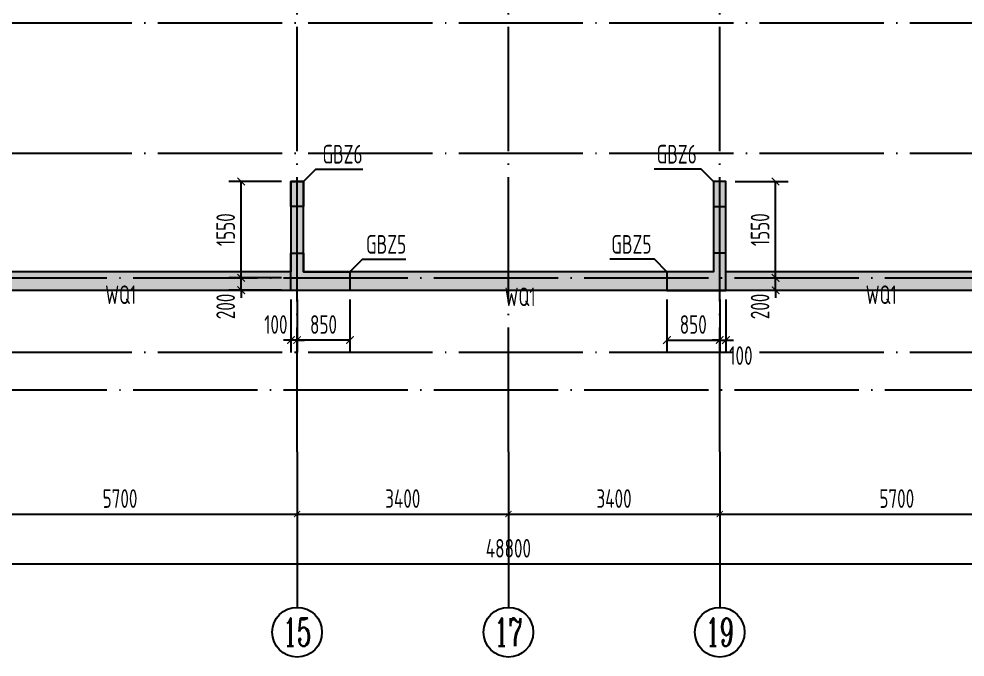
# Model space of a CAD drawing. Extents: x 826826 to 1642106, y -156213 to 399140.
# Drawn here: x 1188846 to 1204072, y 324746 to 335012 of the extents above; entities that cross this region are included whole.
import ezdxf
from ezdxf.enums import TextEntityAlignment as Align

# ---------------------------------------------------------------- set-up
doc = ezdxf.new("R2010")
doc.units = 0
doc.header["$LTSCALE"] = 1000
doc.linetypes.add('DOTE', pattern=[2.42, 2, -0.2, 0.02, -0.2])
doc.layers.get('0').update_dxf_attribs({"linetype": 'CONTINUOUS'})
doc.layers.get('DEFPOINTS').update_dxf_attribs({"linetype": 'CONTINUOUS'})
for name, color, linetype in [('A-AXIS', 1, 'CONTINUOUS'), ('A-DOTE', 10, 'DOTE'), ('AXIS_TEXT', 4, 'CONTINUOUS'), ('S-Q墙填充', 252, 'CONTINUOUS'), ('S-Q墙实线', 6, 'CONTINUOUS'), ('S-Q墙标注', 3, 'CONTINUOUS'), ('S-X详图填充', 252, 'CONTINUOUS'), ('S-X详图实线', 4, 'CONTINUOUS'), ('S-Y一般标注', 3, 'CONTINUOUS'), ('S-Z柱编号', 6, 'CONTINUOUS')]:
    doc.layers.add(name, color=color, linetype=linetype)
doc.styles.add('_TCH_AXIS', font='COMPLEX', dxfattribs={"bigfont": 'GBCBIG'})
doc.styles.add('COMPLEX', font='COMPLEX')
doc.styles.add('TSSD_DIMENSION', font='Tssdeng.shx', dxfattribs={"width": 0.7, "bigfont": 'tssdchn.shx'})
doc.styles.add('TSSD_REIN', font='tssdeng.shx', dxfattribs={"width": 0.7, "height": 300, "bigfont": 'tssdchn.shx'})
doc.styles.add('结构文字', font='zstxt.shx', dxfattribs={"width": 0.7, "bigfont": 'zshz.shx'})
doc.dimstyles.new('STRUCK', dxfattribs={"dimtxt": 400, "dimasz": 121, "dimexe": 200, "dimexo": 150, "dimgap": 115, "dimtad": 1, "dimdec": 0, "dimdsep": 46, "dimtxsty": '结构文字', "dimblk": 'ARCHTICK', "dimcen": 400, "dimclrd": 3, "dimclre": 3, "dimclrt": 7, "dimadec": 0, "dimazin": 0, "dimtfac": 1, "dimtdec": 0, "dimtix": 1, "dimtmove": 2, "dimatfit": 3, "dimldrblk": '_DIMX', "dimfxl": 0, "dimtolj": 1, "dimtzin": 0, "dimarcsym": 0})
doc.dimstyles.new('TSSD_100_100$0', dxfattribs={"dimtxt": 300, "dimasz": 80, "dimexe": 100, "dimexo": 250, "dimgap": 100, "dimtad": 1, "dimdec": 0, "dimzin": 0, "dimdsep": 46, "dimtxsty": 'TSSD_DIMENSION', "dimblk": 'ARCHTICK', "dimcen": 0, "dimdle": 100, "dimclrd": 3, "dimclre": 3, "dimclrt": 7, "dimadec": 0, "dimazin": 0, "dimtfac": 1, "dimtdec": 0, "dimtix": 1, "dimtmove": 2, "dimatfit": 3, "dimldrblk": 'ARCHTICK', "dimfxl": 0, "dimtolj": 1, "dimtzin": 0, "dimarcsym": 0})

# ---------------------------------------------------------------- blocks, each defined once
blk = doc.blocks.new('_ArchTick')
at = {"color": 0, "linetype": 'ByBlock', "const_width": 0.15}
blk.add_lwpolyline([(-0.5, -0.5), (0.5, 0.5)], dxfattribs=at)
blk = doc.blocks.new('*D82')
at = {"layer": 'DEFPOINTS', "color": 0}
for p in [(768521, 333282), (774221, 333282), (774221, 332282)]:
    blk.add_point(p, dxfattribs=at)
at = {"layer": 'S-Y一般标注', "color": 0, "lineweight": -2}
for p, q in [((768521, 333032), (768521, 332182)), ((774221, 333032), (774221, 332182)), ((768421, 332282), (774321, 332282))]:
    blk.add_line(p, q, dxfattribs=at)
at = {"layer": 'S-Y一般标注', "color": 0, "lineweight": -2, "xscale": 100, "yscale": 100, "zscale": 100, "rotation": 180}
blk.add_blockref('_ArchTick', (768521, 332282), dxfattribs=at)
at = {"layer": 'S-Y一般标注', "color": 0, "lineweight": -2, "xscale": 100, "yscale": 100, "zscale": 100}
blk.add_blockref('_ArchTick', (774221, 332282), dxfattribs=at)
at = {"layer": 'S-Y一般标注', "color": 7, "insert": (771371, 332532), "char_height": 300, "attachment_point": 5, "style": 'TSSD_DIMENSION'}
blk.add_mtext('\\A1;5700', dxfattribs=at)
blk = doc.blocks.new('*D83')
at = {"layer": 'DEFPOINTS', "color": 0}
for p in [(765121, 333282), (768521, 333282), (768521, 332282)]:
    blk.add_point(p, dxfattribs=at)
at = {"layer": 'S-Y一般标注', "color": 0, "lineweight": -2}
for p, q in [((765121, 333032), (765121, 332182)), ((768521, 333032), (768521, 332182)), ((765021, 332282), (768621, 332282))]:
    blk.add_line(p, q, dxfattribs=at)
at = {"layer": 'S-Y一般标注', "color": 0, "lineweight": -2, "xscale": 100, "yscale": 100, "zscale": 100, "rotation": 180}
blk.add_blockref('_ArchTick', (765121, 332282), dxfattribs=at)
at = {"layer": 'S-Y一般标注', "color": 0, "lineweight": -2, "xscale": 100, "yscale": 100, "zscale": 100}
blk.add_blockref('_ArchTick', (768521, 332282), dxfattribs=at)
at = {"layer": 'S-Y一般标注', "color": 7, "insert": (766821, 332532), "char_height": 300, "attachment_point": 5, "style": 'TSSD_DIMENSION'}
blk.add_mtext('\\A1;3400', dxfattribs=at)
blk = doc.blocks.new('*D64')
at = {"layer": 'DEFPOINTS', "color": 0}
for p in [(756021, 333282), (761721, 333282), (761721, 332282)]:
    blk.add_point(p, dxfattribs=at)
at = {"layer": 'S-Y一般标注', "color": 0, "lineweight": -2}
for p, q in [((756021, 333032), (756021, 332182)), ((761721, 333032), (761721, 332182)), ((755921, 332282), (761821, 332282))]:
    blk.add_line(p, q, dxfattribs=at)
at = {"layer": 'S-Y一般标注', "color": 0, "lineweight": -2, "xscale": 100, "yscale": 100, "zscale": 100, "rotation": 180}
blk.add_blockref('_ArchTick', (756021, 332282), dxfattribs=at)
at = {"layer": 'S-Y一般标注', "color": 0, "lineweight": -2, "xscale": 100, "yscale": 100, "zscale": 100}
blk.add_blockref('_ArchTick', (761721, 332282), dxfattribs=at)
at = {"layer": 'S-Y一般标注', "color": 7, "insert": (758871, 332532), "char_height": 300, "attachment_point": 5, "style": 'TSSD_DIMENSION'}
blk.add_mtext('\\A1;5700', dxfattribs=at)
blk = doc.blocks.new('*D65')
at = {"layer": 'DEFPOINTS', "color": 0}
for p in [(761721, 333282), (765121, 333282), (765121, 332282)]:
    blk.add_point(p, dxfattribs=at)
at = {"layer": 'S-Y一般标注', "color": 0, "lineweight": -2}
for p, q in [((761721, 333032), (761721, 332182)), ((765121, 333032), (765121, 332182)), ((761621, 332282), (765221, 332282))]:
    blk.add_line(p, q, dxfattribs=at)
at = {"layer": 'S-Y一般标注', "color": 0, "lineweight": -2, "xscale": 100, "yscale": 100, "zscale": 100, "rotation": 180}
blk.add_blockref('_ArchTick', (761721, 332282), dxfattribs=at)
at = {"layer": 'S-Y一般标注', "color": 0, "lineweight": -2, "xscale": 100, "yscale": 100, "zscale": 100}
blk.add_blockref('_ArchTick', (765121, 332282), dxfattribs=at)
at = {"layer": 'S-Y一般标注', "color": 7, "insert": (763421, 332532), "char_height": 300, "attachment_point": 5, "style": 'TSSD_DIMENSION'}
blk.add_mtext('\\A1;3400', dxfattribs=at)
blk = doc.blocks.new('*D66')
at = {"layer": 'DEFPOINTS', "color": 0}
for p in [(740721, 333282), (789521, 333282), (789521, 331482)]:
    blk.add_point(p, dxfattribs=at)
at = {"layer": 'S-Y一般标注', "color": 0, "lineweight": -2}
for p, q in [((740721, 333032), (740721, 331382)), ((789521, 333032), (789521, 331382)), ((740621, 331482), (789621, 331482))]:
    blk.add_line(p, q, dxfattribs=at)
at = {"layer": 'S-Y一般标注', "color": 0, "lineweight": -2, "xscale": 100, "yscale": 100, "zscale": 100, "rotation": 180}
blk.add_blockref('_ArchTick', (740721, 331482), dxfattribs=at)
at = {"layer": 'S-Y一般标注', "color": 0, "lineweight": -2, "xscale": 100, "yscale": 100, "zscale": 100}
blk.add_blockref('_ArchTick', (789521, 331482), dxfattribs=at)
at = {"layer": 'S-Y一般标注', "color": 7, "insert": (765121, 331732), "char_height": 300, "attachment_point": 5, "style": 'TSSD_DIMENSION'}
blk.add_mtext('\\A1;48800', dxfattribs=at)
blk = doc.blocks.new('_AXISO')
blk.add_circle((0, 0), 0.5)
at = {"layer": 'AXIS_TEXT', "style": 'COMPLEX', "width": 1.041667}
blk.add_attdef('A', text='', height=0.56, dxfattribs=at).set_placement((-0.25, -0.28), (0.25, -0.28), align=Align.FIT)
blk = doc.blocks.new('*D212')
at = {"layer": 'DEFPOINTS', "color": 0}
for p in [(1200223, 330846), (1201023, 330846), (1200223, 330646)]:
    blk.add_point(p, dxfattribs=at)
at = {"layer": 'S-Q墙标注', "color": 3, "lineweight": -2}
for p, q in [((1201023, 330846), (1201023, 330967)), ((1200373, 330846), (1201223, 330846)), ((1201023, 330646), (1201023, 330846)), ((1200373, 330646), (1201223, 330646)), ((1201023, 330646), (1201023, 330525))]:
    blk.add_line(p, q, dxfattribs=at)
at = {"layer": 'S-Q墙标注', "color": 3, "lineweight": -2, "xscale": 121, "yscale": 121, "zscale": 121}
for p, rotation in [((1201023, 330846), 270), ((1201023, 330646), 90)]:
    blk.add_blockref('_ArchTick', p, dxfattribs=dict(at, rotation=rotation))
at = {"layer": 'S-Q墙标注', "color": 7, "insert": (1200773, 330387), "char_height": 300, "attachment_point": 5, "rotation": 90, "style": 'TSSD_REIN'}
blk.add_mtext('\\A1;200', dxfattribs=at)
blk = doc.blocks.new('_DIMX')
blk.add_line((-150, 0), (150, 0))
at = {"const_width": 50}
blk.add_lwpolyline([(-70, -70), (70, 70)], dxfattribs=at)
blk = doc.blocks.new('*D213')
at = {"layer": 'DEFPOINTS', "color": 0}
for p in [(1200223, 332396), (1201023, 332396), (1200223, 330846)]:
    blk.add_point(p, dxfattribs=at)
at = {"layer": 'S-Q墙标注', "color": 3, "lineweight": -2}
for p, q in [((1200373, 332396), (1201223, 332396)), ((1201023, 330846), (1201023, 332396)), ((1200373, 330846), (1201223, 330846))]:
    blk.add_line(p, q, dxfattribs=at)
at = {"layer": 'S-Q墙标注', "color": 3, "lineweight": -2, "xscale": 121, "yscale": 121, "zscale": 121}
for p, rotation in [((1201023, 332396), 90), ((1201023, 330846), 270)]:
    blk.add_blockref('_ArchTick', p, dxfattribs=dict(at, rotation=rotation))
at = {"layer": 'S-Q墙标注', "color": 7, "insert": (1200773, 331621), "char_height": 300, "attachment_point": 5, "rotation": 90, "style": 'TSSD_REIN'}
blk.add_mtext('\\A1;1550', dxfattribs=at)
blk = doc.blocks.new('*D214')
at = {"layer": 'DEFPOINTS', "color": 0}
for p in [(1199273, 330646), (1200123, 330646), (1200123, 329846)]:
    blk.add_point(p, dxfattribs=at)
at = {"layer": 'S-Q墙标注', "color": 3, "lineweight": -2}
for p, q in [((1199273, 330496), (1199273, 329646)), ((1200123, 330496), (1200123, 329646)), ((1199273, 329846), (1200123, 329846))]:
    blk.add_line(p, q, dxfattribs=at)
at = {"layer": 'S-Q墙标注', "color": 3, "lineweight": -2, "xscale": 121, "yscale": 121, "zscale": 121, "rotation": 180}
blk.add_blockref('_ArchTick', (1199273, 329846), dxfattribs=at)
at = {"layer": 'S-Q墙标注', "color": 3, "lineweight": -2, "xscale": 121, "yscale": 121, "zscale": 121}
blk.add_blockref('_ArchTick', (1200123, 329846), dxfattribs=at)
at = {"layer": 'S-Q墙标注', "color": 7, "insert": (1199698, 330096), "char_height": 300, "attachment_point": 5, "style": 'TSSD_REIN'}
blk.add_mtext('\\A1;850', dxfattribs=at)
blk = doc.blocks.new('*D215')
at = {"layer": 'DEFPOINTS', "color": 0}
for p in [(1200123, 330646), (1200223, 330646), (1200223, 329846)]:
    blk.add_point(p, dxfattribs=at)
at = {"layer": 'S-Q墙标注', "color": 3, "lineweight": -2}
for p, q in [((1200123, 330496), (1200123, 329646)), ((1200223, 330496), (1200223, 329646)), ((1200123, 329846), (1200002, 329846)), ((1200123, 329846), (1200223, 329846)), ((1200223, 329846), (1200344, 329846))]:
    blk.add_line(p, q, dxfattribs=at)
at = {"layer": 'S-Q墙标注', "color": 3, "lineweight": -2, "xscale": 121, "yscale": 121, "zscale": 121}
blk.add_blockref('_ArchTick', (1200123, 329846), dxfattribs=at)
at = {"layer": 'S-Q墙标注', "color": 3, "lineweight": -2, "xscale": 121, "yscale": 121, "zscale": 121, "rotation": 180}
blk.add_blockref('_ArchTick', (1200223, 329846), dxfattribs=at)
at = {"layer": 'S-Q墙标注', "color": 7, "insert": (1200465, 329596), "char_height": 300, "attachment_point": 5, "style": 'TSSD_REIN'}
blk.add_mtext('\\A1;100', dxfattribs=at)
blk = doc.blocks.new('*D216')
at = {"layer": 'DEFPOINTS', "color": 0}
for p in [(1192423, 330846), (1193223, 330846), (1193223, 330646)]:
    blk.add_point(p, dxfattribs=at)
at = {"layer": 'S-Q墙标注', "color": 3, "lineweight": -2}
for p, q in [((1192423, 330846), (1192423, 330967)), ((1193073, 330846), (1192223, 330846)), ((1192423, 330646), (1192423, 330846)), ((1193073, 330646), (1192223, 330646)), ((1192423, 330646), (1192423, 330525))]:
    blk.add_line(p, q, dxfattribs=at)
at = {"layer": 'S-Q墙标注', "color": 3, "lineweight": -2, "xscale": 121, "yscale": 121, "zscale": 121}
for p, rotation in [((1192423, 330846), 270), ((1192423, 330646), 90)]:
    blk.add_blockref('_ArchTick', p, dxfattribs=dict(at, rotation=rotation))
at = {"layer": 'S-Q墙标注', "color": 7, "insert": (1192173, 330387), "char_height": 300, "attachment_point": 5, "rotation": 90, "style": 'TSSD_REIN'}
blk.add_mtext('\\A1;200', dxfattribs=at)
blk = doc.blocks.new('*D217')
at = {"layer": 'DEFPOINTS', "color": 0}
for p in [(1192423, 332396), (1193223, 332396), (1193223, 330846)]:
    blk.add_point(p, dxfattribs=at)
at = {"layer": 'S-Q墙标注', "color": 3, "lineweight": -2}
for p, q in [((1193073, 332396), (1192223, 332396)), ((1192423, 330846), (1192423, 332396)), ((1193073, 330846), (1192223, 330846))]:
    blk.add_line(p, q, dxfattribs=at)
at = {"layer": 'S-Q墙标注', "color": 3, "lineweight": -2, "xscale": 121, "yscale": 121, "zscale": 121}
for p, rotation in [((1192423, 332396), 90), ((1192423, 330846), 270)]:
    blk.add_blockref('_ArchTick', p, dxfattribs=dict(at, rotation=rotation))
at = {"layer": 'S-Q墙标注', "color": 7, "insert": (1192173, 331621), "char_height": 300, "attachment_point": 5, "rotation": 90, "style": 'TSSD_REIN'}
blk.add_mtext('\\A1;1550', dxfattribs=at)
blk = doc.blocks.new('*D218')
at = {"layer": 'DEFPOINTS', "color": 0}
for p in [(1193323, 330646), (1194173, 330646), (1193323, 329846)]:
    blk.add_point(p, dxfattribs=at)
at = {"layer": 'S-Q墙标注', "color": 3, "lineweight": -2}
for p, q in [((1193323, 330496), (1193323, 329646)), ((1194173, 330496), (1194173, 329646)), ((1194173, 329846), (1193323, 329846))]:
    blk.add_line(p, q, dxfattribs=at)
at = {"layer": 'S-Q墙标注', "color": 3, "lineweight": -2, "xscale": 121, "yscale": 121, "zscale": 121, "rotation": 180}
blk.add_blockref('_ArchTick', (1193323, 329846), dxfattribs=at)
at = {"layer": 'S-Q墙标注', "color": 3, "lineweight": -2, "xscale": 121, "yscale": 121, "zscale": 121}
blk.add_blockref('_ArchTick', (1194173, 329846), dxfattribs=at)
at = {"layer": 'S-Q墙标注', "color": 7, "insert": (1193748, 330096), "char_height": 300, "attachment_point": 5, "style": 'TSSD_REIN'}
blk.add_mtext('\\A1;850', dxfattribs=at)
blk = doc.blocks.new('*D219')
at = {"layer": 'DEFPOINTS', "color": 0}
for p in [(1193223, 330646), (1193323, 330646), (1193223, 329846)]:
    blk.add_point(p, dxfattribs=at)
at = {"layer": 'S-Q墙标注', "color": 3, "lineweight": -2}
for p, q in [((1193223, 330496), (1193223, 329646)), ((1193323, 330496), (1193323, 329646)), ((1193223, 329846), (1193102, 329846)), ((1193323, 329846), (1193223, 329846)), ((1193323, 329846), (1193444, 329846))]:
    blk.add_line(p, q, dxfattribs=at)
at = {"layer": 'S-Q墙标注', "color": 3, "lineweight": -2, "xscale": 121, "yscale": 121, "zscale": 121}
blk.add_blockref('_ArchTick', (1193223, 329846), dxfattribs=at)
at = {"layer": 'S-Q墙标注', "color": 3, "lineweight": -2, "xscale": 121, "yscale": 121, "zscale": 121, "rotation": 180}
blk.add_blockref('_ArchTick', (1193323, 329846), dxfattribs=at)
at = {"layer": 'S-Q墙标注', "color": 7, "insert": (1192981, 330096), "char_height": 300, "attachment_point": 5, "style": 'TSSD_REIN'}
blk.add_mtext('\\A1;100', dxfattribs=at)
blk = doc.blocks.new('20210801.08473688')
at = {"layer": 'A-AXIS'}
for p, q in [((25300, 3300), (25300, 800)), ((28700, 3300), (28700, 800)), ((32100, 3300), (32100, 800))]:
    blk.add_line(p, q, dxfattribs=at)
at = {"layer": 'A-DOTE'}
for p, q in [((28700, 3300), (28700, 19800)), ((25300, 3300), (25300, 10500)), ((32100, 3300), (32100, 10500)), ((54100, 10200), (3300, 10200)), ((54100, 8100), (3300, 8100)), ((3300, 6100), (54100, 6100)), ((54100, 4900), (3300, 4900)), ((3300, 4300), (54100, 4300))]:
    blk.add_line(p, q, dxfattribs=at)
at = {"layer": 'A-AXIS'}
ref = blk.add_blockref('_AXISO', (25300, 400), dxfattribs=dict(at, xscale=800, yscale=800, zscale=800))
ref.add_attrib('A', '15', dxfattribs={"layer": 'AXIS_TEXT', "height": 452.55, "style": '_TCH_AXIS', "width": 0.724138}).set_placement((25073.7, 173.7), (25526.3, 173.7), align=Align.FIT)
ref = blk.add_blockref('_AXISO', (28700, 400), dxfattribs=dict(at, xscale=800, yscale=800, zscale=800))
ref.add_attrib('A', '17', dxfattribs={"layer": 'AXIS_TEXT', "height": 452.55, "style": '_TCH_AXIS', "width": 0.724138}).set_placement((28473.7, 173.7), (28926.3, 173.7), align=Align.FIT)
ref = blk.add_blockref('_AXISO', (32100, 400), dxfattribs=dict(at, xscale=800, yscale=800, zscale=800))
ref.add_attrib('A', '19', dxfattribs={"layer": 'AXIS_TEXT', "height": 452.55, "style": '_TCH_AXIS', "width": 0.724138}).set_placement((31873.7, 173.7), (32326.3, 173.7), align=Align.FIT)
at = {"layer": 'S-Y一般标注'}
for p1, p2, distance, picture, middle in [((4300, 3300), (53100, 3300), -1800, '*D66', (28700, 1750)), ((19600, 3300), (25300, 3300), -1000, '*D64', (22450, 2550)), ((25300, 3300), (28700, 3300), -1000, '*D65', (27000, 2550)), ((28700, 3300), (32100, 3300), -1000, '*D83', (30400, 2550)), ((32100, 3300), (37800, 3300), -1000, '*D82', (34950, 2550))]:
    dim = blk.add_aligned_dim(p1=p1, p2=p2, distance=distance, dimstyle='TSSD_100_100$0', override={"dimasz": 100, "dimclrd": 0, "dimclre": 0}, dxfattribs=at)
    dim.commit()
    dim.dimension.update_dxf_attribs({"geometry": picture, "text_midpoint": middle, "insert": (-736421.3, -329982)})

msp = doc.modelspace()

# ---------------------------------------------------------------- hatches: boundary and pattern name
at = {"layer": 'S-Q墙填充'}
h = msp.add_hatch(dxfattribs=at)
h.set_pattern_fill('ARMORED', color=252, scale=50, style=0)
h.set_pattern_definition([(50, (-11199.1, -428327.93), (358.63009, -31.37607), [37.5, -412.5]), (355, (-11199.1, -428327.93), (-69.37567, 376.09607), [30, -330]), (100.4514, (-11169.2, -428330.54), (289.25469, 344.71977), [31.870095, -350.57106]), (46.1842, (-11199.1, -428227.93), (533.62052, -82.75951), [56.25, -618.75]), (96.6356, (-11154.6, -428234.8), (467.33135, 487.05894), [47.80514, -525.8565]), (351.1842, (-11199.1, -428227.93), (467.33097, 487.0593), [45, -495]), (21, (-11149.1, -428252.93), (298.453526, -201.309445), [37.5, -412.5]), (326, (-11149.1, -428252.93), (121.65767, 362.57502), [30, -330]), (71.4514, (-11124.22, -428269.7), (420.111314, 161.26525), [31.870095, -350.57106]), (37.5, (-11199.09, -428327.93), (6.079928, 166.446927), [0, -326, 0, -335, 0, -331.25]), (7.5, (-11199.09, -428327.93), (131.534769, 197.205856), [0, -191, 0, -318.5, 0, -126.25]), (327.5, (-11310.59, -428327.93), (266.911218, -11.277436), [0, -125, 0, -390, 0, -517.5]), (317.5, (-11360.6, -428327.93), (291.593085, 50.05249), [0, -162.5, 0, -259, 0, -367.5]), (45, (-11199.1, -428327.93), (-176.776695, 176.776695), [])])
h.paths.add_polyline_path([(1221323.38, 338145.54), (1211823.38, 338145.54), (1211823.38, 337045.53), (1210523.49, 337045.53), (1210523.49, 338995.54), (1211222.03, 338995.54), (1211222.03, 339195.54), (1210523.49, 339195.54), (1210523.49, 339395.54), (1207322.03, 339395.54), (1207322.03, 339195.54), (1206622.03, 339195.54), (1206622.03, 338995.54), (1207322.03, 338995.54), (1207322.03, 337045.53), (1206023.37, 337045.53), (1206023.37, 338145.54), (1187423.38, 338145.54), (1187423.38, 337045.53), (1186123.38, 337045.53), (1186123.38, 338995.54), (1186823.38, 338995.54), (1186823.38, 339195.54), (1186123.38, 339195.54), (1186123.38, 339395.54), (1182921.92, 339395.54), (1182921.92, 339195.54), (1182223.38, 339195.54), (1182223.38, 338995.54), (1182921.92, 338995.54), (1182921.92, 337045.53), (1181623.38, 337045.53), (1181623.38, 338145.54), (1172123.38, 338145.54), (1172123.38, 330645.54), (1175823.38, 330645.54), (1181223.38, 330645.54), (1181223.38, 329445.54), (1187823.38, 329445.54), (1187823.38, 330645.54), (1200223.38, 330645.54), (1205623.38, 330645.54), (1205623.38, 329445.54), (1212223.38, 329445.54), (1212223.38, 330645.54), (1221323.38, 330645.54)])
h.paths.add_polyline_path([(1172423.38, 335145.54), (1173123.38, 335145.54), (1173123.38, 335345.54), (1172423.38, 335345.54), (1172423.38, 337845.54), (1174023.38, 337845.54), (1174023.38, 337195.54), (1174223.38, 337195.54), (1174223.38, 337845.54), (1177023.38, 337845.54), (1177023.38, 335145.54), (1177223.38, 335145.54), (1177223.38, 337845.54), (1181323.38, 337845.54), (1181323.38, 336395.54), (1181623.38, 336395.54), (1181623.38, 336745.53), (1183221.92, 336745.53), (1183221.92, 339095.54), (1185823.38, 339095.54), (1185823.38, 336745.53), (1187423.38, 336745.53), (1187423.38, 336395.54), (1187723.38, 336395.54), (1187723.38, 337845.54), (1191823.38, 337845.54), (1191823.38, 335145.54), (1192023.38, 335145.54), (1192023.38, 337845.54), (1194823.33, 337845.54), (1194821.98, 335145.54), (1195021.98, 335145.54), (1195023.33, 337845.54), (1198423.38, 337845.54), (1198423.38, 335145.54), (1198623.38, 335145.54), (1198623.38, 337845.54), (1201423.38, 337845.54), (1201423.38, 335145.54), (1201623.38, 335145.54), (1201623.38, 337845.54), (1205723.37, 337845.54), (1205723.37, 336495.54), (1206023.37, 336495.54), (1206023.37, 336745.54), (1207622.03, 336745.54), (1207622.03, 339095.54), (1210223.49, 339095.54), (1210223.49, 336745.53), (1211823.38, 336745.53), (1211823.38, 336395.54), (1212123.38, 336395.54), (1212123.38, 337845.54), (1216223.38, 337845.53), (1216223.38, 335145.54), (1216423.38, 335145.54), (1216423.38, 337845.53), (1219223.38, 337845.53), (1219223.38, 337195.61), (1219423.38, 337195.61), (1219423.38, 337845.53), (1221023.38, 337845.53), (1221023.38, 335345.54), (1220323.38, 335345.54), (1220323.38, 335145.54), (1221023.38, 335145.54), (1221023.38, 330945.54), (1217823.38, 330945.54), (1217823.38, 332395.54), (1217623.38, 332395.54), (1217623.38, 330945.54), (1212223.38, 330945.54), (1212223.38, 331195.54), (1211923.38, 331195.54), (1211923.38, 329745.54), (1205923.38, 329745.54), (1205923.38, 331195.54), (1205623.38, 331195.54), (1205623.38, 330945.54), (1200223.38, 330945.54), (1200223.38, 332395.54), (1200023.38, 332395.54), (1200023.38, 330945.54), (1193423.38, 330945.54), (1193423.38, 332395.54), (1193223.38, 332395.54), (1193223.38, 330945.54), (1187823.38, 330945.54), (1187823.38, 331195.54), (1187523.38, 331195.54), (1187523.38, 329745.54), (1181523.38, 329745.54), (1181523.38, 331195.54), (1181223.38, 331195.54), (1181223.38, 330945.54), (1175823.38, 330945.54), (1175823.38, 332395.54), (1175623.38, 332395.54), (1175623.38, 330945.54), (1172423.38, 330945.54)], flags=16)
h.paths.add_polyline_path([(1182723.31, 334845.51), (1182723.31, 335045.53), (1183373.37, 335045.53), (1183373.37, 335045.51), (1183373.37, 332945.54), (1183573.37, 332945.54), (1183573.37, 332745.51), (1183173.37, 332745.51), (1183173.37, 334845.51)], flags=0)
h.paths.add_polyline_path([(1185473.37, 332945.54), (1185673.37, 332945.54), (1185673.37, 335045.53), (1186323.39, 335045.53), (1186323.39, 334845.51), (1185873.37, 334845.51), (1185873.37, 332745.51), (1185473.37, 332745.51)], flags=0)
h.paths.add_polyline_path([(1207123.33, 334845.51), (1207123.33, 335045.53), (1207773.39, 335045.53), (1207773.39, 332945.54), (1207973.39, 332945.54), (1207973.39, 332945.51), (1207973.39, 332745.51), (1207573.39, 332745.51), (1207573.39, 332745.54), (1207573.39, 334845.51)], flags=0)
h.paths.add_polyline_path([(1209873.38, 332945.54), (1210073.38, 332945.54), (1210073.38, 335045.53), (1210723.37, 335045.53), (1210723.37, 334845.51), (1210273.39, 334845.51), (1210273.39, 332745.51), (1209873.38, 332745.51)], flags=0)
at = {"layer": 'S-X详图填充'}
h = msp.add_hatch(color=256, dxfattribs=at)
h.dxf.hatch_style = 1
h.paths.add_polyline_path([(1193423.38, 331995.56), (1193223.38, 331995.56), (1193223.38, 332395.56), (1193423.38, 332395.56)])
h = msp.add_hatch(color=256, dxfattribs=at)
h.dxf.hatch_style = 1
h.paths.add_polyline_path([(1200023.38, 331995.56), (1200223.38, 331995.56), (1200223.38, 332395.56), (1200023.38, 332395.56)])
h = msp.add_hatch(color=256, dxfattribs=at)
h.dxf.hatch_style = 1
h.paths.add_polyline_path([(1193223.38, 331245.56), (1193423.38, 331245.56), (1193423.38, 330945.54), (1194173.38, 330945.54), (1194173.37, 330645.53), (1193223.38, 330645.53)])
h = msp.add_hatch(color=256, dxfattribs=at)
h.dxf.hatch_style = 1
h.paths.add_polyline_path([(1200223.38, 331245.56), (1200023.38, 331245.56), (1200023.38, 330945.54), (1199273.38, 330945.54), (1199273.38, 330645.53), (1200223.38, 330645.53)])

# ---------------------------------------------------------------- linework, layer by layer
at = {"layer": 'S-Q墙实线'}
for points in [[(1205623.38, 330945.54), (1200223.38, 330945.54), (1200223.38, 332395.54), (1200023.38, 332395.54), (1200023.38, 330945.54), (1193423.38, 330945.54), (1193423.38, 332395.54), (1193223.38, 332395.54), (1193223.38, 330945.54), (1187823.38, 330945.54)], [(1205623.38, 330645.54), (1200223.38, 330645.54), (1187823.38, 330645.54)]]:
    msp.add_lwpolyline(points, dxfattribs=at)
at = {"layer": 'S-X详图实线'}
for points in [[(1193423.38, 331995.56), (1193223.38, 331995.56), (1193223.38, 332395.56), (1193423.38, 332395.56), (1193423.38, 331995.56)], [(1200023.38, 331995.56), (1200223.38, 331995.56), (1200223.38, 332395.56), (1200023.38, 332395.56), (1200023.38, 331995.56)], [(1193223.38, 331245.56), (1193423.38, 331245.56), (1193423.38, 330945.54), (1194173.38, 330945.54), (1194173.37, 330645.53), (1193223.38, 330645.53), (1193223.38, 331245.56)], [(1200223.38, 331245.56), (1200023.38, 331245.56), (1200023.38, 330945.54), (1199273.38, 330945.54), (1199273.38, 330645.53), (1200223.38, 330645.53), (1200223.38, 331245.56)]]:
    msp.add_lwpolyline(points, close=True, dxfattribs=at)
at = {"layer": 'S-Z柱编号', "color": 7}
for points in [[(1193423.38, 332395.56), (1193623.38, 332595.56), (1194378.09, 332595.56)], [(1200023.38, 332395.56), (1199823.38, 332595.56), (1199068.67, 332595.56)], [(1194173.38, 330945.54), (1194373.38, 331145.54), (1195070.66, 331145.54)], [(1199273.38, 330945.54), (1199073.38, 331145.54), (1198356.89, 331145.54)]]:
    msp.add_lwpolyline(points, dxfattribs=at)

# ---------------------------------------------------------------- block references
at = {"layer": 'S-Y一般标注'}
msp.add_blockref('20210801.08473688', (1168023.38, 324745.54), dxfattribs=at)

# ---------------------------------------------------------------- texts
at = {"layer": 'S-Q墙标注', "style": 'TSSD_REIN', "width": 0.7}
for p in [(1190484.34, 330334.72), (1202722, 330334.72)]:
    msp.add_text('WQ1', height=300, rotation=359.999998, dxfattribs=at).set_placement(p, align=Align.BOTTOM_CENTER)
msp.add_text('WQ1', height=300, dxfattribs=at).set_placement((1196911.17, 330301.23), align=Align.BOTTOM_CENTER)
at = {"layer": 'S-Z柱编号', "color": 7, "style": 'TSSD_REIN', "width": 0.7}
for s, p in [('GBZ6', (1193731.45, 332595.56)), ('GBZ6', (1199109.53, 332595.56)), ('GBZ5', (1194433.28, 331145.54)), ('GBZ5', (1198380.43, 331145.54))]:
    msp.add_text(s, height=300, dxfattribs=at).set_placement(p, align=Align.BOTTOM_LEFT)

# ---------------------------------------------------------------- dimensions: what is measured, and where the dimension line sits
at = {"layer": 'S-Q墙标注'}
for base, p1, p2, angle, picture, middle in [((1192423.36, 332395.54), (1193223.36, 330845.54), (1193223.36, 332395.54), 90, '*D217', (1192173.36, 331620.54)), ((1201023.4, 332395.54), (1200223.4, 330845.54), (1200223.4, 332395.54), 90, '*D213', (1200773.4, 331620.54)), ((1193323.37, 329845.54), (1194173.37, 330645.53), (1193323.37, 330645.54), 180, '*D218', (1193748.37, 330095.54))]:
    dim = msp.add_linear_dim(base=base, p1=p1, p2=p2, angle=angle, dimstyle='STRUCK', override={"dimtxt": 300, "dimgap": 100, "dimtxsty": 'TSSD_REIN'}, dxfattribs=at)
    dim.commit()
    dim.dimension.update_dxf_attribs({"geometry": picture, "text_midpoint": middle})
for base, p1, p2, angle, picture, middle in [((1192423.36, 330845.54), (1193223.36, 330645.54), (1193223.36, 330845.54), 90, '*D216', (1192173.36, 330387.46)), ((1201023.4, 330845.54), (1200223.4, 330645.54), (1200223.4, 330845.54), 90, '*D212', (1200773.4, 330387.46)), ((1193223.36, 329845.54), (1193323.37, 330645.54), (1193223.36, 330645.54), 180, '*D219', (1192981.44, 330095.54))]:
    dim = msp.add_linear_dim(base=base, p1=p1, p2=p2, angle=angle, dimstyle='STRUCK', override={"dimtxt": 300, "dimgap": 100, "dimtxsty": 'TSSD_REIN'}, dxfattribs=at)
    dim.commit()
    dim.dimension.update_dxf_attribs({"geometry": picture, "text_midpoint": middle, "dimtype": 160})
dim = msp.add_linear_dim(base=(1200123.39, 329845.54), p1=(1199273.38, 330645.53), p2=(1200123.39, 330645.54), dimstyle='STRUCK', override={"dimtxt": 300, "dimgap": 100, "dimtxsty": 'TSSD_REIN'}, dxfattribs=at)
dim.commit()
dim.dimension.update_dxf_attribs({"geometry": '*D214', "text_midpoint": (1199698.39, 330095.54)})
dim = msp.add_linear_dim(base=(1200223.4, 329845.54), p1=(1200123.39, 330645.54), p2=(1200223.4, 330645.54), dimstyle='STRUCK', override={"dimtxt": 300, "dimgap": 100, "dimtxsty": 'TSSD_REIN'}, dxfattribs=at)
dim.commit()
dim.dimension.update_dxf_attribs({"geometry": '*D215', "text_midpoint": (1200465.32, 329595.54), "dimtype": 160})

doc.saveas('drawing.dxf')
